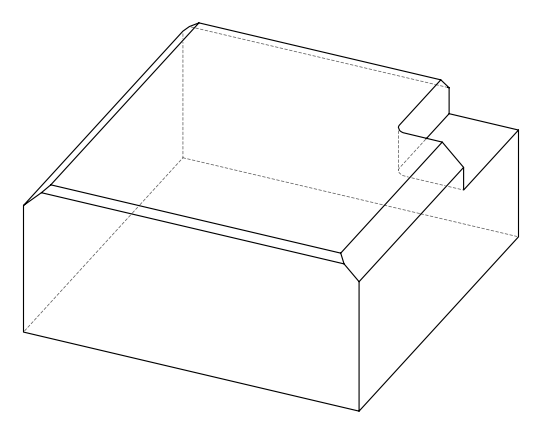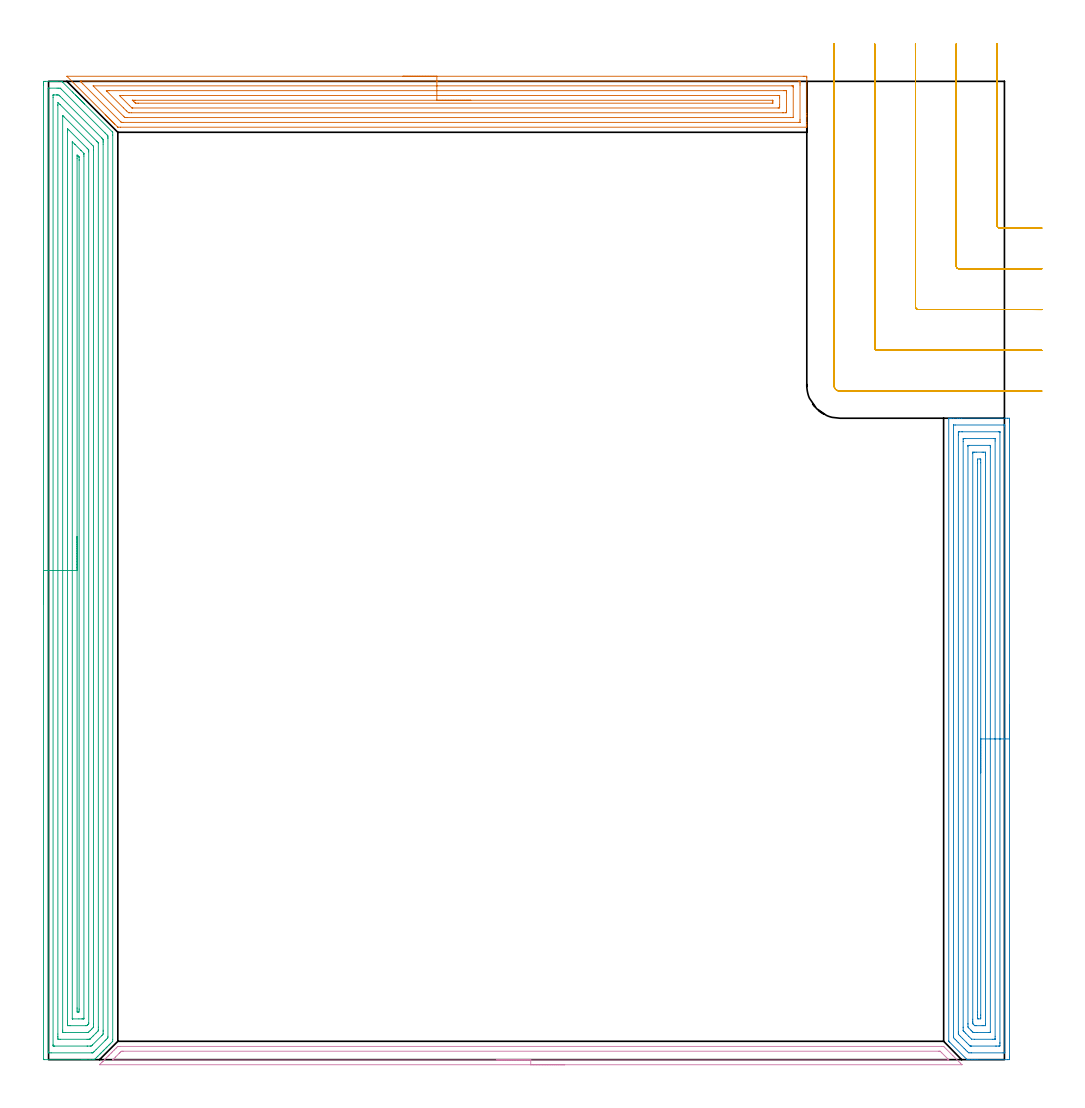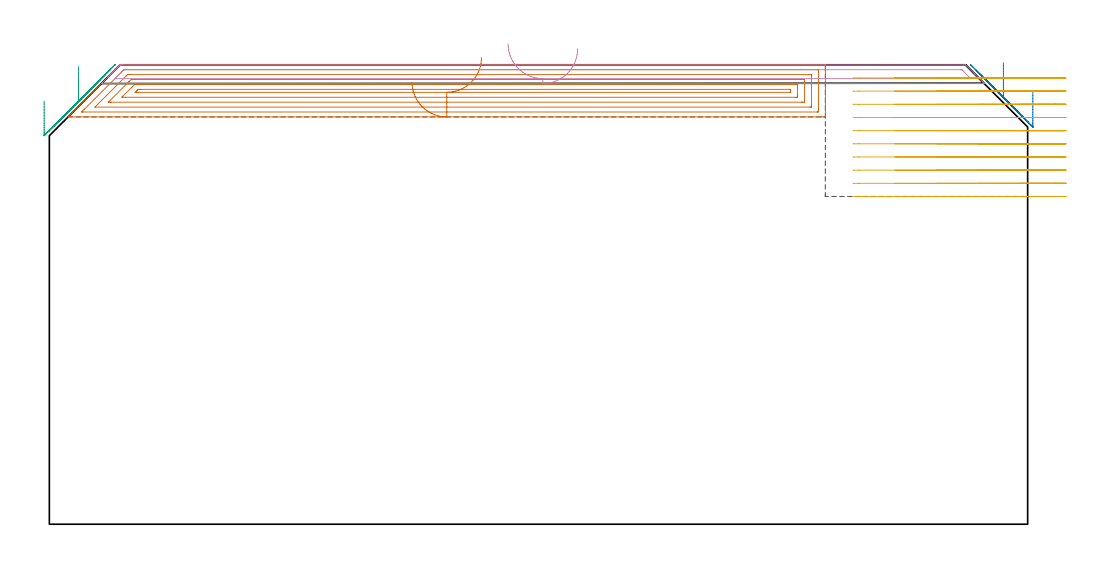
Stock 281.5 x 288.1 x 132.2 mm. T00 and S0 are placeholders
(PLAN: 5 operations, 1 tool changes, 56.4 min)
(1 AREA_MILL | FG_CHAMFER_SURFACE | UGT0205_001 | 10.33 min | 25804 mm3)
(2 AREA_MILL_1 | FG_CHAMFER_SURFACE_1 | UGT0205_001 | 10.78 min | 31491 mm3)
(3 AREA_MILL_2 | FG_CHAMFER_SURFACE_2 | UGT0205_001 | 18.27 min | 58346 mm3)
(4 AREA_MILL_3 | FG_CHAMFER_SURFACE_3 | UGT0205_001 | 4.18 min | 3604 mm3)
(5 MILL_CORNER_NOTCH_RECTANGULAR | CORNER_NOTCH_RECTANGULAR | NXT0201_012 | Follow Part, ap 4, ae 75% | 12.83 min | 216034 mm3)
(TOOL UGT0205_001 | Chamfer Mill 20 x 3 x 45 deg. | D20 FL50 Z2)
(TOOL NXT0201_012 | ENDMILL 16mm [2P460-1600-NA 1630] | D16 FL38 Z6)
(OP 1 AREA_MILL)
G17 G21 G94 G90
T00 M6
G54
G17 G0 G90 X104.35 Y289.6 S1061 M3
G43 Z142.2 H0
Z127.2
G94 G1 X104.388 Z126.328 F250.
X104.502 Z125.463
X104.691 Z124.612
X104.953 Z123.78
X105.287 Z122.974
X105.69 Z122.2
X106.158 Z121.464
X106.689 Z120.772
X107.279 Z120.129
X107.922 Z119.539
X108.614 Z119.008
X109.35 Z118.54
X110.124 Z118.137
X110.93 Z117.803
X111.762 Z117.541
X112.613 Z117.352
X113.478 Z117.238
X114.35 Z117.2
X222.249
X222.704 Y289.599 Z117.201
X223.153 Y289.595 Z117.203
X223.291 Y289.592 Z117.206
X223.3 Y289.151 Z117.647
Y278.575 Z128.22
Y277.991 Z128.807
Y277.693 Z129.103
Y275.931 Z130.864
Y275.336 Z131.463
Y275.049 Z131.75
X223.299 Y274.902 Z131.897
X223.29 Y274.606 Z132.193
X223.15 Y274.6 Z132.2
X21.157
X20.438 Y274.602 Z132.193
X20.396 Y274.605 Z132.19
X20.265 Y274.735 Z132.063
X19.508 Y275.49 Z131.306
X19.373 Y275.626 Z131.172
X19.206 Y275.793 Z131.004
X19.067 Y275.931 Z130.865
X18.927 Y276.072 Z130.726
X18.77 Y276.229 Z130.569
X18.626 Y276.371 Z130.424
X18.481 Y276.518 Z130.28
X18.335 Y276.664 Z130.133
X18.186 Y276.812 Z129.983
X18.036 Y276.963 Z129.834
X17.899 Y277.1 Z129.698
X17.745 Y277.253 Z129.542
X17.59 Y277.409 Z129.388
X17.464 Y277.535 Z129.262
X17.304 Y277.693 Z129.101
X17.144 Y277.855 Z128.943
X17.028 Y277.971 Z128.827
X16.863 Y278.134 Z128.661
X16.698 Y278.301 Z128.497
X5.55 Y289.45 Z117.349
X5.417 Y289.591 Z117.208
X5.413 Y289.599 Z117.2
X5.546 Y289.6
X114.35
Y288.186 Z118.614
X220.92 Y288.185 Z118.615
X221.006 Y288.184 Z118.616
X221.279 Y288.179 Z118.621
X221.29 Y288.091 Z118.709
X221.297 Y287.897 Z118.903
X221.299 Y287.388 Z119.412
X221.3 Y287.012 Z119.788
Y276.812 Z129.988
X221.298 Y276.438 Z130.362
X221.291 Y276.062 Z130.738
X221.289 Y276.02 Z130.78
X221.272 Y276.019 Z130.781
X221.223 Y276.016 Z130.784
X221.122 Y276.015 Z130.785
X220.92 Y276.014 Z130.786
X21.964
X21.561 Y276.018 Z130.782
X21.461 Y276.021 Z130.779
X21.439 Y276.022 Z130.778
X21.402 Y276.055 Z130.745
X21.335 Y276.118 Z130.682
X21.157 Y276.293 Z130.507
X10.062 Y287.388 Z119.412
X9.563 Y287.89 Z118.91
X9.369 Y288.093 Z118.707
X9.294 Y288.179 Z118.621
X9.563 Y288.184 Z118.616
X9.649 Y288.185 Z118.615
X114.35 Y288.186 Z118.614
Y286.772 Z120.028
X218.868 Y286.771 Z120.029
X219.136 Y286.77 Z120.03
X219.225 Y286.768 Z120.032
X219.288 Y286.765 Z120.035
X219.293 Y286.668 Z120.132
X219.298 Y286.507 Z120.293
X219.3 Y286.345 Z120.455
X219.299 Y277.533 Z129.267
X219.295 Y277.478 Z129.322
X219.29 Y277.44 Z129.36
X219.268 Y277.435 Z129.365
X219.136 Y277.433 Z129.367
X218.512 Y277.429 Z129.371
X23.208
X22.94 Y277.43 Z129.37
X22.672 Y277.432 Z129.368
X22.498 Y277.435 Z129.365
X22.395 Y277.516 Z129.284
X22.209 Y277.693 Z129.107
X22.049 Y277.851 Z128.949
X13.131 Y286.769 Z120.031
X13.13 Y286.771 Z120.029
X114.35 Y286.772 Z120.028
Y285.357 Z121.443
X216.461
X216.734 Y285.356 Z121.444
X217.188 Y285.35 Z121.45
X217.29 Y285.347 Z121.453
X217.3 Y284.744 Z122.056
X217.299 Y279.456 Z127.344
X217.29 Y279.042 Z127.758
X217.279 Y278.85 Z127.95
X217.078 Y278.846 Z127.954
X216.461 Y278.843 Z127.957
X216.19
X24.452
X23.832 Y278.847 Z127.953
X23.554 Y278.85 Z127.95
X22.94 Y279.41 Z127.39
X22.893 Y279.456 Z127.344
X22.049 Y280.3 Z126.5
X17.172 Y285.177 Z121.623
X17.071 Y285.28 Z121.52
X17.024 Y285.332 Z121.468
X17.009 Y285.351 Z121.449
X17.014 Y285.352 Z121.448
X17.119 Y285.355 Z121.445
X17.59 Y285.357 Z121.443
X17.861
X114.35
Y283.943 Z122.857
X214.759
X214.922 Y283.942 Z122.858
X215.247 Y283.936 Z122.864
X215.292 Y283.932 Z122.868
X215.295 Y283.925 Z122.875
X215.298 Y283.904 Z122.896
X215.299 Y283.863 Z122.937
X215.3 Y283.247 Z123.553
Y281.219 Z125.581
X215.299 Y280.605 Z126.195
X215.293 Y280.337 Z126.463
X215.29 Y280.267 Z126.533
X215.003 Y280.26 Z126.54
X214.84 Y280.258 Z126.542
X24.805
X24.724 Y280.26 Z126.54
X24.644 Y280.264 Z126.536
X24.531 Y280.279 Z126.521
X24.468 Y280.337 Z126.463
X23.832 Y280.966 Z125.834
X21.157 Y283.642 Z123.158
X20.942 Y283.863 Z122.937
X20.881 Y283.929 Z122.871
X20.994 Y283.938 Z122.862
X21.077 Y283.942 Z122.858
X21.157 Y283.943 Z122.857
X21.967
X114.35
Y282.529 Z124.271
X213.154 Y282.528 Z124.272
X213.231 Y282.527 Z124.273
X213.275 Y282.524 Z124.276
X213.29 Y282.521 Z124.279
X213.291 Y282.501 Z124.299
X213.296 Y282.1 Z124.7
X213.295 Y281.704 Z125.096
X213.29 Y281.679 Z125.121
X213.272 Y281.676 Z125.124
X213.219 Y281.673 Z125.127
X213.111 Y281.672 Z125.128
X26.508 Y281.671 Z125.129
X26.048 Y281.672 Z125.128
X25.616 Y281.677 Z125.123
X25.591 Y281.678 Z125.122
X25.564 Y281.696 Z125.104
X25.502 Y281.752 Z125.048
X25.382 Y281.868 Z124.932
X25.148 Y282.1 Z124.7
X24.724 Y282.525 Z124.275
Y282.527 Z124.273
X25.182 Y282.529 Z124.271
X25.616
X114.35
X115.221 Z124.309
X116.086 Z124.423
X116.938 Z124.612
X117.77 Z124.874
X118.576 Z125.208
X119.35 Z125.611
X120.086 Z126.079
X120.778 Z126.611
X121.421 Z127.2
X122.01 Z127.843
X122.541 Z128.535
X123.01 Z129.271
X123.413 Z130.045
X123.747 Z130.851
X124.009 Z131.683
X124.198 Z132.535
X124.312 Z133.399
X124.35 Z134.271
G0 Z142.2
M5
M2
(OP 2 AREA_MILL_1)
G17 G21 G94 G90
T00 M6
G54
G17 G0 G90 X283. Y104.45 S1061 M3
G43 Z142.2 H0
Z124.3
G94 G1 Y104.412 Z123.428 F250.
Y104.298 Z122.564
Y104.109 Z121.712
Y103.847 Z120.88
Y103.513 Z120.074
Y103.11 Z119.3
Y102.641 Z118.564
Y102.11 Z117.872
Y101.521 Z117.229
Y100.878 Z116.64
Y100.186 Z116.109
Y99.45 Z115.64
Y98.676 Z115.237
Y97.87 Z114.903
Y97.038 Z114.641
Y96.186 Z114.452
Y95.322 Z114.338
Y94.45 Z114.3
Y0.985
X282.999 Y0.622 Z114.301
X282.994 Y0.098 Z114.304
X282.992 Y0.008 Z114.306
X282.474 Y0. Z114.823
X273.607 Z123.688
X273.067 Z124.23
X272.72 Z124.576
X272.18 Z125.116
X271.833 Z125.462
X271.139 Z126.16
X270.85 Z126.45
X270.503 Y0.003 Z126.796
X270.5 Y0.004 Z126.8
X270.344 Y0.156 Z126.956
X265.39 Y5.11 Z131.91
X265.13 Y5.374 Z132.164
X265.104 Y5.405 Z132.189
X265.1 Y5.536 Z132.2
Y188.725
X265.103 Y188.89 Z132.188
X265.131 Y188.892 Z132.161
X265.511 Y188.9 Z131.788
X265.819 Z131.481
X266.513 Z130.783
X267.746 Z129.551
X268.286 Z129.008
X268.903 Z128.393
X281.858 Y188.899 Z115.44
X282.474 Y188.896 Z114.823
X282.992 Y188.892 Z114.306
X282.994 Y188.802 Z114.304
X282.998 Y188.278 Z114.302
X283. Y187.749 Z114.3
Y94.45
X281.586 Z115.714
X281.585 Y2.186 Z115.715
X281.584 Y2.074 Z115.716
X281.581 Y2.02 Z115.719
X281.58 Y2.013 Z115.72
X281.565 Y2.01 Z115.735
X281.512 Y2.005 Z115.788
X281.106 Y2.001 Z116.194
X271.833 Z125.467
X271.348 Y2.004 Z125.952
X270.946 Y2.013 Z126.354
X270.544 Y2.409 Z126.756
X270.06 Y2.891 Z127.24
X269.647 Y3.302 Z127.653
X267.86 Y5.09 Z129.44
X267.399 Y5.551 Z129.901
X266.97 Y5.983 Z130.33
X266.534 Y6.428 Z130.766
X266.514 Y6.877 Z130.786
X266.515 Y186.714 Z130.785
X266.516 Y186.826 Z130.784
X266.519 Y186.88 Z130.781
X266.52 Y186.887 Z130.78
X266.535 Y186.89 Z130.765
X266.588 Y186.895 Z130.712
X266.994 Y186.899 Z130.306
X281.182 Y186.9 Z116.118
X281.444 Y186.897 Z115.856
X281.555 Y186.893 Z115.745
X281.573 Y186.89 Z115.727
X281.579 Y186.877 Z115.721
X281.582 Y186.825 Z115.718
X281.584 Y186.714 Z115.716
X281.586 Y186.493 Z115.714
Y94.45
X280.171 Z117.129
Y5.09
X280.17 Y4.73 Z117.13
X280.166 Y4.196 Z117.134
X280.164 Y4.025 Z117.136
X280. Y4.008 Z117.3
X279.814 Y4.004 Z117.486
X279.121 Y4. Z118.179
X278.927 Z118.373
X271.833 Y4.001 Z125.467
X271.639 Y4.002 Z125.661
X271.509 Y4.006 Z125.791
X271.407 Y4.01 Z125.893
X271.365 Y4.046 Z125.935
X271.206 Y4.196 Z126.094
X270.946 Y4.453 Z126.354
X270.309 Y5.09 Z126.991
X269.173 Y6.226 Z128.127
X268.523 Y6.877 Z128.777
X268.286 Y7.117 Z129.014
X267.963 Y7.448 Z129.337
X267.935 Y7.494 Z129.365
X267.933 Y7.555 Z129.367
X267.93 Y7.65 Z129.37
X267.929 Y7.77 Z129.371
Y8.131
Y183.81
X267.93 Y184.17 Z129.37
X267.933 Y184.704 Z129.367
X267.935 Y184.875 Z129.365
X268.1 Y184.892 Z129.2
X268.286 Y184.896 Z129.014
X268.979 Y184.9 Z128.321
X269.173 Z128.127
X279.814 Y184.899 Z117.486
X280.008 Y184.895 Z117.292
X280.137 Y184.89 Z117.163
X280.166 Y184.884 Z117.134
X280.167 Y184.867 Z117.133
X280.169 Y184.824 Z117.131
X280.171 Y184.704 Z117.129
Y94.45
X278.757 Z118.543
Y6.877
X278.753 Y6.159 Z118.547
X278.75 Y6.053 Z118.55
X278.742 Y6.01 Z118.558
X278.693 Y6.008 Z118.607
X278.475 Y6.004 Z118.825
X278.04 Y6. Z119.26
X272.703 Z124.597
X271.833 Y6.025 Z125.467
X270.972 Y6.877 Z126.328
X270.078 Y7.77 Z127.222
X270.06 Y7.789 Z127.24
X269.625 Y8.228 Z127.675
X269.408 Y8.45 Z127.892
X269.356 Y8.504 Z127.944
X269.35 Y8.562 Z127.95
X269.348 Y8.664 Z127.952
X269.343 Y9.386 Z127.957
Y9.558
Y182.023
X269.347 Y182.741 Z127.953
X269.35 Y182.847 Z127.95
X269.358 Y182.89 Z127.942
X269.407 Y182.892 Z127.893
X269.625 Y182.896 Z127.675
X270.06 Y182.9 Z127.24
X278.48 Y182.899 Z118.82
X278.692 Y182.897 Z118.608
X278.744 Y182.894 Z118.556
X278.752 Y182.89 Z118.548
X278.754 Y182.885 Z118.546
X278.756 Y182.863 Z118.544
X278.757 Y182.796 Z118.543
Y182.194
Y94.45
X277.343 Z119.957
X277.342 Y8.282 Z119.958
X277.34 Y8.155 Z119.96
X277.336 Y8.054 Z119.964
X277.333 Y8.009 Z119.967
X277.318 Y8.008 Z119.982
X277.154 Y8.003 Z120.146
X276.925 Y8. Z120.375
X273.378 Z123.922
X272.72 Y8.004 Z124.58
X272.485 Y8.007 Z124.815
X272.323 Y8.017 Z124.977
X272.264 Y8.047 Z125.036
X272.16 Y8.144 Z125.14
X272.03 Y8.271 Z125.27
X271.833 Y8.466 Z125.467
X271.635 Y8.664 Z125.665
X270.946 Y9.364 Z126.354
X270.764 Y9.558 Z126.536
X270.761 Y9.744 Z126.539
X270.758 Y10.451 Z126.542
X270.757 Y10.642 Z126.543
X270.758 Y180.618 Z126.542
X270.76 Y180.745 Z126.54
X270.764 Y180.846 Z126.536
X270.767 Y180.891 Z126.533
X270.782 Y180.892 Z126.518
X270.946 Y180.897 Z126.354
X271.175 Y180.899 Z126.125
X277.154 Z120.146
X277.248 Y180.897 Z120.052
X277.305 Y180.894 Z119.995
X277.332 Y180.891 Z119.968
X277.336 Y180.808 Z119.964
X277.341 Y180.427 Z119.959
X277.343 Y180.236 Z119.957
Y94.45
X275.929 Z121.371
X275.928 Y10.451 Z121.372
X275.926 Y10.175 Z121.374
X275.924 Y10.037 Z121.376
X275.922 Y10.012 Z121.378
X275.891 Y10.008 Z121.409
X275.826 Y10.002 Z121.474
X275.38 Y10. Z121.92
X274.941 Z122.359
X273.168 Z124.132
X272.944 Y10.001 Z124.356
X272.832 Y10.003 Z124.468
X272.776 Y10.006 Z124.524
X272.75 Y10.01 Z124.55
X272.72 Y10.037 Z124.58
X272.308 Y10.451 Z124.992
X272.178 Y10.594 Z125.122
X272.176 Y10.728 Z125.124
X272.173 Y11.003 Z125.127
X272.172 Y11.345 Z125.128
X272.171 Y11.898 Z125.129
X272.172 Y178.449 Z125.128
X272.174 Y178.725 Z125.126
X272.176 Y178.863 Z125.124
X272.178 Y178.888 Z125.122
X272.209 Y178.892 Z125.091
X272.274 Y178.898 Z125.026
X272.72 Y178.899 Z124.58
X273.159 Y178.9 Z124.141
X274.932 Z122.368
X275.38 Y178.899 Z121.92
X275.823 Y178.896 Z121.477
X275.912 Y178.89 Z121.388
X275.922 Y178.796 Z121.378
X275.925 Y178.449 Z121.375
X275.928 Y177.896 Z121.372
X275.929 Y94.45 Z121.371
X274.515 Z122.785
Y13.132
X274.513 Y12.238 Z122.787
Y12.219
X274.493 Y12.01 Z122.807
X273.838 Y12.005 Z123.462
X273.607 Y12.01 Z123.693
X273.588 Y12.238 Z123.712
X273.587 Y12.259 Z123.713
X273.585 Y13.153 Z123.715
Y14.026
Y175.768
X273.587 Y176.662 Z123.713
Y176.681
X273.607 Y176.89 Z123.693
X274.262 Y176.895 Z123.038
X274.493 Y176.89 Z122.807
X274.512 Y176.662 Z122.788
X274.513 Y176.641 Z122.787
X274.515 Y175.768 Z122.785
Y94.45
Y93.578 Z122.823
Y92.713 Z122.937
Y91.862 Z123.126
Y91.03 Z123.388
Y90.224 Z123.722
Y89.45 Z124.125
Y88.714 Z124.594
Y88.022 Z125.125
Y87.379 Z125.714
Y86.79 Z126.357
Y86.258 Z127.05
Y85.79 Z127.785
Y85.387 Z128.559
Y85.053 Z129.365
Y84.791 Z130.197
Y84.602 Z131.049
Y84.488 Z131.914
Y84.45 Z132.785
G0 Z142.2
M5
M2
(OP 3 AREA_MILL_2)
G17 G21 G94 G90
T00 M6
G54
G17 G0 G90 X-1.5 Y134.05 S1061 M3
G43 Z142.2 H0
Z121.8
G94 G1 Y134.088 Z120.928 F250.
Y134.202 Z120.064
Y134.391 Z119.212
Y134.653 Z118.38
Y134.987 Z117.574
Y135.39 Z116.8
Y135.858 Z116.064
Y136.39 Z115.372
Y136.979 Z114.729
Y137.622 Z114.14
Y138.314 Z113.609
Y139.05 Z113.14
Y139.824 Z112.737
Y140.63 Z112.403
Y141.462 Z112.141
Y142.313 Z111.952
Y143.178 Z111.838
Y144.05 Z111.8
Y287.071
X-1.499 Y287.478 Z111.801
X-1.494 Y287.958 Z111.803
X-1.491 Y288.091 Z111.805
X-1.019 Y288.1 Z112.277
X0.748 Z114.042
X1.285 Z114.582
X1.632 Z114.928
X2.169 Z115.465
X2.515 Z115.81
X3.802 Z117.1
X3.84 Y288.099 Z117.139
X3.893 Y288.096 Z117.19
X3.923 Y288.074 Z117.221
X4.105 Y287.895 Z117.404
X4.225 Y287.776 Z117.524
X7.013 Y284.987 Z120.312
X7.375 Y284.627 Z120.671
X7.867 Y284.133 Z121.167
X8.098 Y283.903 Z121.395
X8.258 Y283.744 Z121.553
X8.415 Y283.586 Z121.713
X8.544 Y283.457 Z121.842
X8.7 Y283.302 Z121.995
X8.852 Y283.149 Z122.15
X8.991 Y283.01 Z122.289
X9.142 Y282.86 Z122.437
X9.289 Y282.712 Z122.587
X9.438 Y282.563 Z122.736
X9.584 Y282.419 Z122.879
X9.726 Y282.275 Z123.023
X9.885 Y282.116 Z123.183
X10.025 Y281.977 Z123.321
X10.163 Y281.839 Z123.46
X10.332 Y281.669 Z123.63
X10.467 Y281.535 Z123.763
X10.599 Y281.402 Z123.897
X18.82 Y273.18 Z132.12
X18.863 Y273.133 Z132.162
X18.894 Y273.095 Z132.192
X18.9 Y272.286 Z132.2
Y5.984
X18.897 Y5.404 Z132.185
X18.864 Y5.364 Z132.163
X18.088 Y4.588 Z131.387
X17.83 Y4.328 Z131.126
X17.698 Y4.197 Z130.995
X17.224 Y3.724 Z130.524
X16.947 Y3.444 Z130.242
X16.36 Y2.86 Z129.66
X16.063 Y2.561 Z129.358
X15.462 Y1.962 Z128.762
X15.179 Y1.677 Z128.474
X14.501 Y1.001 Z127.801
X14.124 Y0.622 Z127.42
X13.676 Y0.175 Z126.974
X13.56 Y0.062 Z126.858
X13.505 Y0.01 Z126.802
X13.213 Y0. Z126.513
X12.927 Z126.227
X12.234 Z125.529
X11.004 Z124.301
X10.467 Z123.761
X9.852 Z123.147
X-1.289 Y0.001 Z112.009
X-1.492 Y0.01 Z111.806
X-1.499 Y0.214 Z111.799
X-1.5 Y144.05 Z111.8
X-0.086 Z113.214
X-0.085 Y286.007 Z113.215
X-0.084 Y286.06 Z113.216
X-0.082 Y286.084 Z113.218
X-0.08 Y286.089 Z113.22
X-0.061 Y286.092 Z113.239
X0.344 Y286.099 Z113.644
X2.515 Z115.815
X2.996 Y286.098 Z116.296
X3.399 Y286.09 Z116.699
X3.453 Y286.085 Z116.753
X3.51 Y286.032 Z116.81
X3.627 Y285.92 Z116.927
X3.859 Y285.691 Z117.159
X16.652 Y272.898 Z129.952
X17.26 Y272.286 Z130.56
X17.465 Y272.074 Z130.765
X17.479 Y271.864 Z130.779
X17.485 Y271.444 Z130.785
Y271.393
Y6.877
X17.479 Y6.461 Z130.779
X17.28 Y6.242 Z130.58
X17.032 Y5.984 Z130.332
X16.842 Y5.792 Z130.142
X16.652 Y5.602 Z129.952
X14.001 Y2.951 Z127.301
X13.46 Y2.409 Z126.76
X13.287 Y2.238 Z126.587
X13.118 Y2.075 Z126.418
X13.055 Y2.016 Z126.355
X12.998 Y2.01 Z126.298
X12.878 Y2.005 Z126.178
X12.638 Y2.001 Z125.938
X0.748 Z114.048
X0.266 Y2.003 Z113.566
X0.031 Y2.01 Z113.331
X-0.079 Y2.019 Z113.221
X-0.085 Y2.358 Z113.215
Y2.409
X-0.086 Y144.05 Z113.214
X1.329 Z114.629
Y283.316
X1.331 Y283.903 Z114.631
X1.334 Y284.056 Z114.634
X1.335 Y284.086 Z114.635
X1.373 Y284.091 Z114.673
X1.44 Y284.098 Z114.74
X1.632 Y284.099 Z114.932
X2.322 Z115.622
X2.515 Y284.095 Z115.815
X2.709 Y284.09 Z116.009
X3.023 Y284.066 Z116.323
X3.194 Y283.903 Z116.494
X3.399 Y283.701 Z116.699
X4.091 Y283.01 Z117.391
X15.708 Y271.393 Z129.008
X15.768 Y271.33 Z129.068
X15.971 Y271.118 Z129.271
X16.065 Y271.005 Z129.365
X16.067 Y270.805 Z129.367
X16.07 Y270.499 Z129.37
X16.071 Y270.193 Z129.371
X16.072 Y269.605 Z129.372
X16.071 Y8.665 Z129.371
X16.07 Y8.359 Z129.37
X16.066 Y7.771 Z129.366
X16.062 Y7.474 Z129.362
X15.768 Y7.171 Z129.068
X15.624 Y7.024 Z128.924
X12.958 Y4.358 Z126.258
X12.795 Y4.197 Z126.095
X12.606 Y4.017 Z125.906
X12.423 Y4.005 Z125.723
X12.234 Y4.003 Z125.534
X11.545 Y4. Z124.845
X11.351 Z124.651
X1.825 Y4.001 Z115.125
X1.632 Y4.004 Z114.932
X1.438 Y4.01 Z114.738
X1.335 Y4.022 Z114.635
X1.332 Y4.095 Z114.632
X1.331 Y4.197 Z114.631
X1.329 Y4.503 Z114.629
Y144.05
X2.743 Z116.043
Y280.992
X2.745 Y281.223 Z116.045
X2.75 Y281.879 Z116.05
X3.399 Y281.252 Z116.699
X3.429 Y281.223 Z116.729
X14.152 Y270.499 Z127.452
X14.306 Y270.342 Z127.606
X14.623 Y270.016 Z127.923
X14.651 Y269.976 Z127.951
X14.653 Y269.959 Z127.953
X14.656 Y269.918 Z127.956
X14.657 Y269.836 Z127.957
Y9.558
X14.654 Y8.898 Z127.954
X14.65 Y8.665 Z127.95
X14.645 Y8.505 Z127.945
X14.54 Y8.396 Z127.84
X14.405 Y8.257 Z127.705
X14.001 Y7.85 Z127.301
X13.118 Y6.966 Z126.418
X12.629 Y6.478 Z125.929
X12.234 Y6.086 Z125.534
X12.182 Y6.037 Z125.482
X12.156 Y6.016 Z125.456
X12.109 Y6.01 Z125.409
X12.001 Y6.005 Z125.301
X11.784 Y6.002 Z125.084
X11.351 Y6. Z124.651
X3.383 Z116.683
X2.962 Y6.006 Z116.262
X2.758 Y6.01 Z116.058
X2.75 Y6.126 Z116.05
X2.744 Y6.645 Z116.044
X2.743 Y6.877 Z116.043
Y7.541
Y144.05
X4.157 Z117.457
Y277.774
X4.16 Y277.902 Z117.46
X4.163 Y277.985 Z117.463
X4.167 Y278.024 Z117.467
X4.19 Y278.003 Z117.49
X4.282 Y277.916 Z117.582
X4.554 Y277.648 Z117.854
X12.597 Y269.605 Z125.897
X13.118 Y269.081 Z126.418
X13.207 Y268.986 Z126.507
X13.227 Y268.963 Z126.527
X13.236 Y268.921 Z126.536
X13.239 Y268.838 Z126.539
X13.242 Y268.712 Z126.542
X13.243 Y268.585 Z126.543
Y267.818
Y10.452
X13.242 Y10.326 Z126.542
X13.236 Y9.558 Z126.536
X13.183 Y9.493 Z126.483
X13.118 Y9.422 Z126.418
X12.744 Y9.043 Z126.044
X12.234 Y8.534 Z125.534
X11.85 Y8.16 Z125.15
X11.677 Y8.01 Z124.977
X11.351 Y8.004 Z124.651
X11.123 Y8.001 Z124.423
X4.939 Y8. Z118.239
X4.282 Y8.004 Z117.582
X4.189 Y8.007 Z117.489
X4.167 Y8.009 Z117.467
X4.163 Y8.116 Z117.463
X4.16 Y8.285 Z117.46
X4.157 Y8.538 Z117.457
Y8.665
Y144.05
X5.571 Z118.871
Y273.18
X5.573 Y273.662 Z118.873
X5.576 Y274.073 Z118.876
X5.578 Y274.16 Z118.878
X5.673 Y274.073 Z118.973
X6.049 Y273.702 Z119.349
X11.351 Y268.401 Z124.651
X11.64 Y268.109 Z124.94
X11.784 Y267.959 Z125.084
X11.818 Y267.923 Z125.118
X11.822 Y267.886 Z125.122
X11.824 Y267.818 Z125.124
X11.828 Y267.335 Z125.128
X11.829 Y10.862 Z125.129
X11.827 Y10.657 Z125.127
X11.825 Y10.607 Z125.125
X11.822 Y10.585 Z125.122
X11.807 Y10.566 Z125.107
X11.702 Y10.452 Z125.002
X11.524 Y10.276 Z124.824
X11.351 Y10.11 Z124.651
X11.239 Y10.01 Z124.539
X11.132 Y10.006 Z124.432
X10.913 Y10.001 Z124.213
X6.496 Y10. Z119.796
X6.049 Y10.001 Z119.349
X5.608 Y10.004 Z118.908
X5.579 Y10.01 Z118.879
X5.577 Y10.036 Z118.877
X5.573 Y10.452 Z118.873
X5.571 Y10.935 Z118.871
Y11.346
Y144.05
X6.985 Z120.285
X6.986 Y269.995 Z120.286
X6.987 Y270.19 Z120.287
X6.99 Y270.286 Z120.29
X6.991 Y270.297 Z120.291
X7. Y270.292 Z120.3
X7.039 Y270.257 Z120.339
X7.698 Y269.605 Z120.998
X7.816 Y269.487 Z121.116
X9.485 Y267.818 Z122.785
X9.584 Y267.719 Z122.884
X10.369 Y266.924 Z123.669
X10.408 Y266.867 Z123.708
X10.41 Y266.819 Z123.71
X10.413 Y266.714 Z123.713
X10.414 Y266.504 Z123.714
X10.415 Y266.084 Z123.715
X10.414 Y12.239 Z123.714
X10.409 Y12.03 Z123.709
X10.408 Y12.013 Z123.708
X10.34 Y12.008 Z123.64
X10.214 Y12.003 Z123.514
X10.057 Y12.001 Z123.357
X9.82 Y12. Z123.12
X8.937 Z122.237
X7.169 Z120.469
X7.059 Y12.001 Z120.359
X7.033 Y12.004 Z120.333
X7.008 Y12.01 Z120.308
X6.992 Y12.016 Z120.292
X6.991 Y12.045 Z120.291
X6.986 Y12.185 Z120.286
X6.985 Y144.05 Z120.285
X8.4 Z121.7
Y265.441
X8.401 Y266.031 Z121.701
X8.404 Y266.331 Z121.704
X8.406 Y266.418 Z121.706
X8.576 Y266.265 Z121.876
X8.7 Y266.149 Z122.
X8.82 Y266.031 Z122.12
X8.944 Y265.897 Z122.244
X8.994 Y265.836 Z122.294
X8.996 Y265.802 Z122.296
X8.998 Y265.729 Z122.298
X9. Y265.137 Z122.3
Y264.833
Y14.92
X8.998 Y14.618 Z122.298
X8.993 Y14.026 Z122.293
X8.724 Y14.002 Z122.024
X8.7 Y14.003 Z122.
X8.407 Y14.026 Z121.707
X8.403 Y14.327 Z121.703
X8.4 Y14.92 Z121.7
Y15.224
Y144.05
Y144.922 Z121.738
Y145.786 Z121.851
Y146.638 Z122.04
Y147.47 Z122.303
Y148.276 Z122.636
Y149.05 Z123.039
Y149.786 Z123.508
Y150.478 Z124.039
Y151.121 Z124.628
Y151.71 Z125.272
Y152.241 Z125.964
Y152.71 Z126.7
Y153.113 Z127.473
Y153.447 Z128.279
Y153.709 Z129.111
Y153.898 Z129.963
Y154.012 Z130.828
Y154.05 Z131.7
G0 Z142.2
M5
M2
(OP 4 AREA_MILL_3)
G17 G21 G94 G90
T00 M6
G54
G17 G0 G90 X152. Y-1.5 S1061 M3
G43 Z142.2 H0
Z136.8
G94 G1 X151.962 Z135.928 F250.
X151.848 Z135.063
X151.659 Z134.212
X151.397 Z133.38
X151.063 Z132.574
X150.66 Z131.8
X150.191 Z131.064
X149.66 Z130.372
X149.071 Z129.729
X148.428 Z129.14
X147.736 Z128.608
X147. Z128.14
X146.226 Z127.737
X145.42 Z127.403
X144.588 Z127.141
X143.736 Z126.952
X142.871 Z126.838
X142. Z126.8
X15.145 Y-1.499
X15.017 Y-1.494 Z126.804
X15.052 Y-1.453 Z126.846
X15.169 Y-1.331 Z126.968
X15.615 Y-0.883 Z127.414
X15.781 Y-0.716 Z127.579
X16.062 Y-0.438 Z127.862
X16.111 Y-0.388 Z127.912
X16.666 Y0.168 Z128.463
X16.955 Y0.455 Z128.755
X17.55 Y1.053 Z129.348
X17.845 Y1.345 Z129.645
X18.435 Y1.937 Z130.233
X18.773 Y2.273 Z130.573
X19.319 Y2.821 Z131.117
X19.91 Y3.41 Z131.71
X20.352 Y3.852 Z132.152
X20.356 Y3.856 Z132.155
X20.405 Y3.898 Z132.184
X20.974 Y3.9 Z132.2
X263.025
X263.595 Y3.898 Z132.184
X263.644 Y3.856 Z132.155
X266.3 Y1.201 Z129.498
X268.512 Y-1.01 Z127.286
X268.98 Y-1.481 Z126.818
X268.983 Y-1.495 Z126.805
X268.98 Y-1.5 Z126.8
X142.
Y-0.086 Z128.214
X19.146 Y-0.085 Z128.215
X18.882 Y-0.079 Z128.221
X18.916 Y-0.041 Z128.259
X19.006 Y0.054 Z128.354
X19.707 Y0.758 Z129.058
X20.782 Y1.832 Z130.132
X20.974 Y2.024 Z130.324
X21.231 Y2.273 Z130.573
X21.447 Y2.479 Z130.779
X21.868 Y2.485 Z130.785
X21.909 Y2.486 Z130.786
X262.173
X262.386 Y2.484 Z130.784
X262.492 Y2.482 Z130.782
X262.543 Y2.479 Z130.779
X262.575 Y2.463 Z130.763
X262.629 Y2.413 Z130.713
X263.025 Y2.024 Z130.324
X264.812 Y0.238 Z128.538
X265.017 Y0.027 Z128.327
X265.1 Y-0.062 Z128.238
X265.11 Y-0.08 Z128.22
X265.079 Y-0.082 Z128.218
X264.99 Y-0.084 Z128.216
X264.812 Y-0.086 Z128.214
X264.771
X142.
X141.128 Z128.252
X140.263 Z128.366
X139.412 Z128.555
X138.58 Z128.817
X137.774 Z129.151
X137. Z129.554
X136.264 Z130.023
X135.572 Z130.554
X134.929 Z131.143
X134.339 Z131.786
X133.808 Z132.478
X133.34 Z133.214
X132.937 Z133.988
X132.603 Z134.794
X132.341 Z135.626
X132.152 Z136.478
X132.038 Z137.343
X132. Z138.214
G0 Z142.2
M5
M2
(OP 5 MILL_CORNER_NOTCH_RECTANGULAR)
G17 G21 G94 G90
T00 M6
G54
G17 G0 G90 X279.283 Y299.1 S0 M3
G43 Z142.2 H1
Z128.41
G94 G1 X279.299 Y296.1 F250.
X279.3 Y295.846 F500.
Y245.695
G3 X280.095 Y244.9 R0.8
G1 X289.246
X289.5 Y244.899
X292.5 Y244.883 F250.
G0 Z142.2
X267.278 Y299.1
Z128.41
G1 X267.299 Y296.1
X267.3 Y295.846 F500.
Y233.696
G3 X268.096 Y232.9 R0.8
G1 X289.246
X289.5 Y232.899
X292.5 Y232.878 F250.
G0 Z142.2
X255.267 Y299.1
Z128.41
G1 X255.299 Y296.1
G2 X255.3 Y295.846 R24. F500.
G1 Y221.696
G3 X256.096 Y220.9 R0.8
G1 X289.246
G2 X289.5 Y220.899 R24.
G1 X292.5 Y220.867 F250.
G0 Z142.2
X243.234 Y299.099
Z128.41
G1 X243.297 Y296.1
G2 X243.3 Y295.846 R12. F500.
G1 Y209.696
G3 X244.096 Y208.9 R0.8
G1 X289.246
G2 X289.5 Y208.897 R12.
G1 X292.499 Y208.834 F250.
G0 Z142.2
X231.3 Y298.846
Z128.41
G1 Y295.846
Y198.6 F500.
G3 X233. Y196.9 R1.7
G1 X289.246
X292.246 F250.
G0 Z142.2
X279.298 Y299.1
Z124.62
G1 X279.3 Y296.1
Y296.061 F500.
Y245.695
G3 X280.095 Y244.9 R0.8
G1 X289.246
X289.5 Y244.899
X292.5 Y244.883 F250.
G0 Z142.2
X267.297 Y299.1
Z124.62
G1 X267.3 Y296.1
Y296.061 F500.
Y233.696
G3 X268.096 Y232.9 R0.8
G1 X289.246
X289.5 Y232.899
X292.5 Y232.878 F250.
G0 Z142.2
X255.295 Y299.1
Z124.62
G1 X255.3 Y296.1
Y296.061 F500.
Y221.696
G3 X256.096 Y220.9 R0.8
G1 X289.246
G2 X289.5 Y220.899 R24.
G1 X292.5 Y220.867 F250.
G0 Z142.2
X243.29 Y299.1
Z124.62
G1 X243.3 Y296.1
Y296.061 F500.
Y209.696
G3 X244.096 Y208.9 R0.8
G1 X289.246
G2 X289.5 Y208.897 R12.
G1 X292.499 Y208.834 F250.
G0 Z142.2
X231.3 Y299.061
Z124.62
G1 Y296.061
Y198.6 F500.
G3 X233. Y196.9 R1.7
G1 X289.246
X292.246 F250.
G0 Z142.2
X279.3 Y299.1
Z120.83
G1 Y296.1
Y245.695 F500.
G3 X280.095 Y244.9 R0.8
G1 X289.5
X292.5 F250.
G0 Z142.2
X267.3 Y299.1
Z120.83
G1 Y296.1
Y233.696 F500.
G3 X268.096 Y232.9 R0.8
G1 X289.5
X292.5 F250.
G0 Z142.2
X255.3 Y299.1
Z120.83
G1 Y296.1
Y221.696 F500.
G3 X256.096 Y220.9 R0.8
G1 X289.5
X292.5 F250.
G0 Z142.2
X243.3 Y299.1
Z120.83
G1 Y296.1
Y209.696 F500.
G3 X244.096 Y208.9 R0.8
G1 X289.5
X292.5 F250.
G0 Z142.2
X231.3 Y299.1
Z120.83
G1 Y296.1
Y198.6 F500.
G3 X233. Y196.9 R1.7
G1 X289.5
X292.5 F250.
G0 Z142.2
X279.3 Y299.1
Z117.04
G1 Y296.1
Y245.695 F500.
G3 X280.095 Y244.9 R0.8
G1 X289.5
X292.5 F250.
G0 Z142.2
X267.3 Y299.1
Z117.04
G1 Y296.1
Y233.696 F500.
G3 X268.096 Y232.9 R0.8
G1 X289.5
X292.5 F250.
G0 Z142.2
X255.3 Y299.1
Z117.04
G1 Y296.1
Y221.696 F500.
G3 X256.096 Y220.9 R0.8
G1 X289.5
X292.5 F250.
G0 Z142.2
X243.3 Y299.1
Z117.04
G1 Y296.1
Y209.696 F500.
G3 X244.096 Y208.9 R0.8
G1 X289.5
X292.5 F250.
G0 Z142.2
X231.3 Y299.1
Z117.04
G1 Y296.1
Y198.6 F500.
G3 X233. Y196.9 R1.7
G1 X289.5
X292.5 F250.
G0 Z142.2
X279.3 Y299.1
Z113.25
G1 Y296.1
Y245.695 F500.
G3 X280.095 Y244.9 R0.8
G1 X289.5
X292.5 F250.
G0 Z142.2
X267.3 Y299.1
Z113.25
G1 Y296.1
Y233.696 F500.
G3 X268.096 Y232.9 R0.8
G1 X289.5
X292.5 F250.
G0 Z142.2
X255.3 Y299.1
Z113.25
G1 Y296.1
Y221.696 F500.
G3 X256.096 Y220.9 R0.8
G1 X289.5
X292.5 F250.
G0 Z142.2
X243.3 Y299.1
Z113.25
G1 Y296.1
Y209.696 F500.
G3 X244.096 Y208.9 R0.8
G1 X289.5
X292.5 F250.
G0 Z142.2
X231.3 Y299.1
Z113.25
G1 Y296.1
Y198.6 F500.
G3 X233. Y196.9 R1.7
G1 X289.5
X292.5 F250.
G0 Z142.2
X279.3 Y299.1
Z109.46
G1 Y296.1
Y245.695 F500.
G3 X280.095 Y244.9 R0.8
G1 X289.5
X292.5 F250.
G0 Z142.2
X267.3 Y299.1
Z109.46
G1 Y296.1
Y233.696 F500.
G3 X268.096 Y232.9 R0.8
G1 X289.5
X292.5 F250.
G0 Z142.2
X255.3 Y299.1
Z109.46
G1 Y296.1
Y221.696 F500.
G3 X256.096 Y220.9 R0.8
G1 X289.5
X292.5 F250.
G0 Z142.2
X243.3 Y299.1
Z109.46
G1 Y296.1
Y209.696 F500.
G3 X244.096 Y208.9 R0.8
G1 X289.5
X292.5 F250.
G0 Z142.2
X231.3 Y299.1
Z109.46
G1 Y296.1
Y198.6 F500.
G3 X233. Y196.9 R1.7
G1 X289.5
X292.5 F250.
G0 Z142.2
X279.3 Y299.1
Z105.67
G1 Y296.1
Y245.695 F500.
G3 X280.095 Y244.9 R0.8
G1 X289.5
X292.5 F250.
G0 Z142.2
X267.3 Y299.1
Z105.67
G1 Y296.1
Y233.696 F500.
G3 X268.096 Y232.9 R0.8
G1 X289.5
X292.5 F250.
G0 Z142.2
X255.3 Y299.1
Z105.67
G1 Y296.1
Y221.696 F500.
G3 X256.096 Y220.9 R0.8
G1 X289.5
X292.5 F250.
G0 Z142.2
X243.3 Y299.1
Z105.67
G1 Y296.1
Y209.696 F500.
G3 X244.096 Y208.9 R0.8
G1 X289.5
X292.5 F250.
G0 Z142.2
X231.3 Y299.1
Z105.67
G1 Y296.1
Y198.6 F500.
G3 X233. Y196.9 R1.7
G1 X289.5
X292.5 F250.
G0 Z142.2
X279.3 Y299.1
Z101.88
G1 Y296.1
Y245.695 F500.
G3 X280.095 Y244.9 R0.8
G1 X289.5
X292.5 F250.
G0 Z142.2
X267.3 Y299.1
Z101.88
G1 Y296.1
Y233.696 F500.
G3 X268.096 Y232.9 R0.8
G1 X289.5
X292.5 F250.
G0 Z142.2
X255.3 Y299.1
Z101.88
G1 Y296.1
Y221.696 F500.
G3 X256.096 Y220.9 R0.8
G1 X289.5
X292.5 F250.
G0 Z142.2
X243.3 Y299.1
Z101.88
G1 Y296.1
Y209.696 F500.
G3 X244.096 Y208.9 R0.8
G1 X289.5
X292.5 F250.
G0 Z142.2
X231.3 Y299.1
Z101.88
G1 Y296.1
Y198.6 F500.
G3 X233. Y196.9 R1.7
G1 X289.5
X292.5 F250.
G0 Z142.2
X279.3 Y299.1
Z98.09
G1 Y296.1
Y245.695 F500.
G3 X280.095 Y244.9 R0.8
G1 X289.5
X292.5 F250.
G0 Z142.2
X267.3 Y299.1
Z98.09
G1 Y296.1
Y233.696 F500.
G3 X268.096 Y232.9 R0.8
G1 X289.5
X292.5 F250.
G0 Z142.2
X255.3 Y299.1
Z98.09
G1 Y296.1
Y221.696 F500.
G3 X256.096 Y220.9 R0.8
G1 X289.5
X292.5 F250.
G0 Z142.2
X243.3 Y299.1
Z98.09
G1 Y296.1
Y209.696 F500.
G3 X244.096 Y208.9 R0.8
G1 X289.5
X292.5 F250.
G0 Z142.2
X231.3 Y299.1
Z98.09
G1 Y296.1
Y198.6 F500.
G3 X233. Y196.9 R1.7
G1 X289.5
X292.5 F250.
G0 Z142.2
X279.3 Y299.1
Z94.3
G1 Y296.1
Y245.695 F500.
G3 X280.095 Y244.9 R0.8
G1 X289.5
X292.5 F250.
G0 Z142.2
X267.3 Y299.1
Z94.3
G1 Y296.1
Y233.696 F500.
G3 X268.096 Y232.9 R0.8
G1 X289.5
X292.5 F250.
G0 Z142.2
X255.3 Y299.1
Z94.3
G1 Y296.1
Y221.696 F500.
G3 X256.096 Y220.9 R0.8
G1 X289.5
X292.5 F250.
G0 Z142.2
X243.3 Y299.1
Z94.3
G1 Y296.1
Y209.696 F500.
G3 X244.096 Y208.9 R0.8
G1 X289.5
X292.5 F250.
G0 Z142.2
X231.3 Y299.1
Z94.3
G1 Y296.1
Y198.6 F500.
G3 X233. Y196.9 R1.7
G1 X289.5
X292.5 F250.
G0 Z142.2
M5
M2
